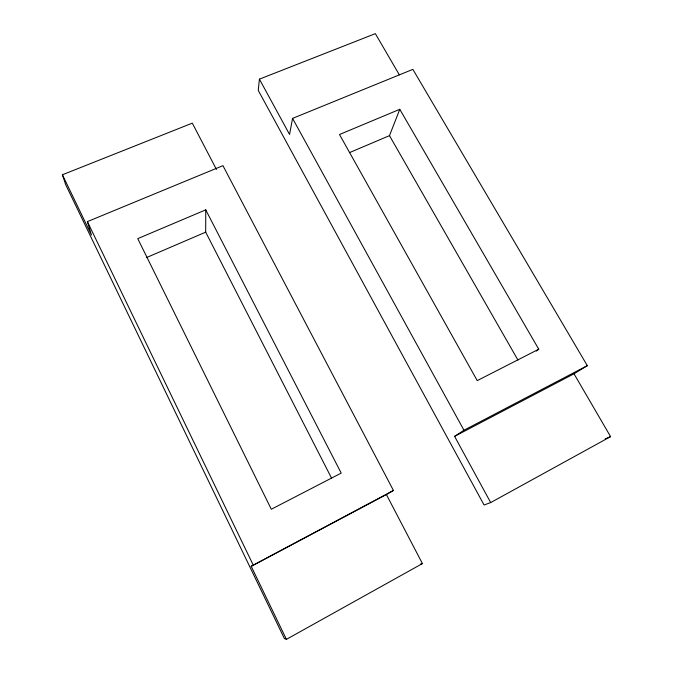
<?xml version="1.0" encoding="UTF-8"?>
<svg xmlns="http://www.w3.org/2000/svg" width="673" height="673" viewBox="0 0 673 673"><rect width="100%" height="100%" fill="white"/><g stroke="black" fill="none" stroke-linecap="round" stroke-linejoin="round"><path stroke-width="1.01" d="M331.629 478.276L205.694 232.151L205.745 209.85L137.746 238.637L271.312 509.251L341.211 473.094L205.745 209.85M399.358 74.863L375.357 33.65L259.416 79.153L258.255 90.418L484.072 504.994L490.693 502.58L610.588 436.626L574.002 373.793L454.586 436.365L490.693 502.58M574.002 373.793L587.31 365.658L412.86 69.369L292.562 118.398L289.558 134.449L259.416 79.153M349.422 152.645L389.482 135.643L399.796 109.304L538.745 349.211L536.297 351.096M393.444 490.474L386.395 494.554L422.417 563.579L286.412 639.35L251.197 566.296L393.444 490.474L222.94 165.659L87.397 221.627L91.461 235.045L62.412 174.77L192.301 123.151L216.47 169.461M454.586 436.365L463.975 430.24L587.31 365.658M251.197 566.296L386.395 494.554M538.745 349.211L477.233 380.615L339.495 134.507L399.796 109.304M146.369 257.633L205.694 232.151M605.153 438.905L610.588 436.626M420.692 563.924L422.417 563.579M286.412 639.35L284.393 638.542L65.643 184.562L62.412 174.77M389.482 135.643L517.932 360.013M292.562 118.398L463.975 430.24M87.397 221.627L253.149 564.908"/></g></svg>
